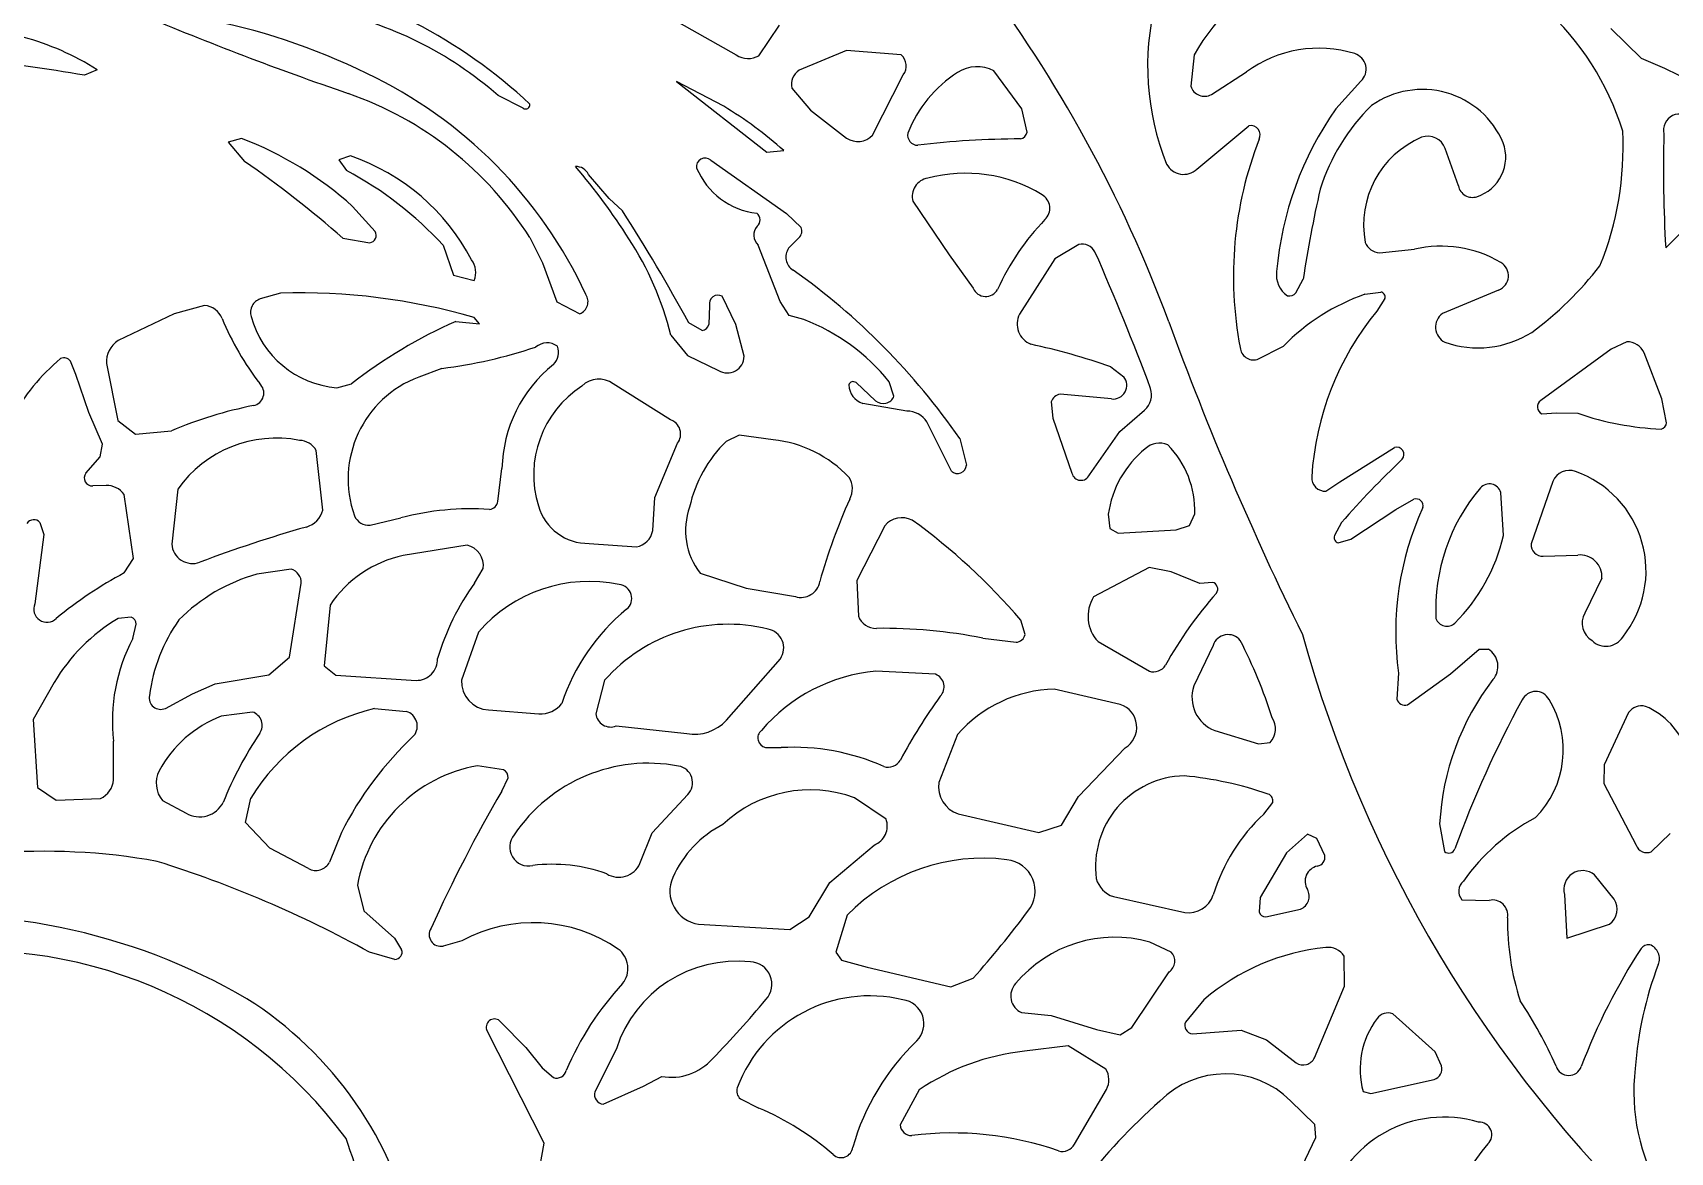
# Model space of a CAD drawing. Header units: millimetres. Extents: x 0.02 to 0.492, y 0.021 to 0.495.
# Drawn here: x 0.3032 to 0.3916, y 0.3819 to 0.4423 of the extents above; entities that cross this region are included whole.
import ezdxf

# ---------------------------------------------------------------- set-up
doc = ezdxf.new("R2010")
doc.units = ezdxf.units.MM
doc.header["$MEASUREMENT"] = 0
doc.layers.add('WHITE', color=7, linetype='Continuous')

msp = doc.modelspace()

# ---------------------------------------------------------------- linework, layer by layer
at = {"layer": 'WHITE'}
for p, q in [((0.3373684209370525, 0.4432824186525934), (0.3411802632829289, 0.4411321782807995)), ((0.3424092227110517, 0.4410919717038347), (0.343525152362849, 0.4427429720463555)), ((0.3900770795098776, 0.4409450150273604), (0.3884333801796293, 0.4425655519994182)), ((0.3471431653117975, 0.441372931179895), (0.344576417040902, 0.4403028172039845)), ((0.3500937295817035, 0.4411383959981526), (0.3471431653117975, 0.441372931179895)), ((0.3659115668715748, 0.4411469366371573), (0.3657363841717184, 0.4394418678231092)), ((0.3066559740285699, 0.4403307109669965), (0.3059675357269969, 0.4400320154829421)), ((0.3405028436625511, 0.4383607162623109), (0.3379453887006646, 0.4396905112971968)), ((0.3379453887006646, 0.4396905112971968), (0.3428251452593877, 0.4358819623376061)), ((0.3485425651170702, 0.4368037574009127), (0.3502029718605091, 0.4400602140488012)), ((0.3566057501964459, 0.4382238371354398), (0.3550945229302025, 0.4402669289757729)), ((0.3668515745827053, 0.4389935700850453), (0.3687393485776507, 0.4402124032871003)), ((0.3749240930919312, 0.4397145345061488), (0.3735642455902428, 0.4382144847828799)), ((0.3296704360804683, 0.4382596599922209), (0.3283103586915192, 0.4389397966628718)), ((0.3441878380577282, 0.4393422845899297), (0.3452005314062699, 0.4381436788656441)), ((0.3452005314062699, 0.4381436788656441), (0.3471346999411686, 0.4366431177482887)), ((0.3568893946780705, 0.4369574228072101), (0.3566057501964459, 0.4382238371354398)), ((0.3660640628041313, 0.4349638577635821), (0.3688744932034649, 0.437304224970052)), ((0.3144470912573263, 0.4366230698973704), (0.3137265994356129, 0.4364219951529786)), ((0.3137265994356129, 0.4364219951529786), (0.3146136704623742, 0.4353856120906832)), ((0.3203412501540211, 0.4356737987683471), (0.3197033182297995, 0.4354645643694667)), ((0.3197033182297995, 0.4354645643694667), (0.3201244345841263, 0.4348859373773457)), ((0.3398056376494202, 0.4354510254717411), (0.343903780686168, 0.4325658099562921)), ((0.3428251452593877, 0.4358819623376061), (0.3437480207623189, 0.4359663978455202)), ((0.3801899426564238, 0.4340578328917472), (0.3794789502871631, 0.4360731196237297)), ((0.3343129207265639, 0.4333760847462634), (0.3331949024509723, 0.434679007012069)), ((0.3216772629947008, 0.4315948284924217), (0.3204560479305323, 0.4329502393509543)), ((0.3350359152381046, 0.4327124274186415), (0.3343129207265639, 0.4333760847462634)), ((0.3507209608058863, 0.4332297106016242), (0.3526801120140014, 0.4303337137612122)), ((0.343903780686168, 0.4325658099562921), (0.3446906716520409, 0.4318101781468756)), ((0.391390394377743, 0.4307178465175515), (0.3927916815647671, 0.4320909155635344)), ((0.3199346842518538, 0.4312283976835082), (0.3213810447568501, 0.4309905516520152)), ((0.3253448610565371, 0.4308556139228854), (0.3259053690898694, 0.4292420497347626)), ((0.3300252939412069, 0.4312702112031143), (0.330708231401406, 0.4299114693463824)), ((0.3435509381747381, 0.4278171800315531), (0.3423653592609313, 0.4308600224792101)), ((0.3445678194019954, 0.4312569942214035), (0.3440054139129768, 0.4306879428201991)), ((0.3596876876508922, 0.4308985711691007), (0.3583904961983355, 0.4301175414519146)), ((0.3526801120140014, 0.4303337137612122), (0.3539792431395206, 0.4285253727580238)), ((0.3583904961983355, 0.4301175414519146), (0.3564758855877785, 0.4271279444087258)), ((0.375927281577572, 0.4304364039825329), (0.3778214967637059, 0.4306323131485708)), ((0.3259053690898694, 0.4292420497347626), (0.3270284784098909, 0.428950126146743)), ((0.330708231401406, 0.4299114693463824), (0.3314876403767879, 0.4278030294849934)), ((0.3165662511088493, 0.428272109667555), (0.3154678971768937, 0.4279507854939656)), ((0.3714185471458503, 0.4282886332558888), (0.3718093672258433, 0.4290222671415693)), ((0.3751333652077214, 0.4282042584608134), (0.37599293565235, 0.4283266482775948)), ((0.3823610760177097, 0.4284310968219566), (0.3793288724963355, 0.4271693062638508)), ((0.3124613583880158, 0.4276019505108727), (0.3108098377531454, 0.4271459422322753)), ((0.3314876403767879, 0.4278030294849934), (0.3327238084989927, 0.4271495047997705)), ((0.3397427880751838, 0.4275942521849839), (0.3396947570343512, 0.4265630127793068)), ((0.3411627716054204, 0.426575427062081), (0.3404221296786358, 0.4280958065449857)), ((0.3440335379571252, 0.4270495847931364), (0.3435509381747381, 0.4278171800315531)), ((0.3762214432160418, 0.4279763263594207), (0.3757812581216105, 0.4272993127011132)), ((0.3108098377531454, 0.4271459422322753), (0.3077875601784833, 0.4257026805917258)), ((0.3260280785741577, 0.4267340395972332), (0.3273143042768244, 0.4265983540943833)), ((0.3273143042768244, 0.4265983540943833), (0.3270162992375168, 0.4269527353646846)), ((0.3393447833506004, 0.4262435789996349), (0.3386207054760558, 0.4266639147002043)), ((0.3416056838992483, 0.4248552433949904), (0.3411627716054204, 0.426575427062081)), ((0.3448338553258244, 0.4268358787383856), (0.3440335379571252, 0.4270495847931364)), ((0.3376426029287783, 0.42599755279174), (0.3385467837089269, 0.4249016423311793)), ((0.3892863546222375, 0.4256433092957318), (0.3884516291016828, 0.4252462556291274)), ((0.3385467837089269, 0.4249016423311793), (0.3402262230243529, 0.424094968230826)), ((0.3693181382940516, 0.4246847240435508), (0.3707471499376159, 0.4254085649012135)), ((0.3884516291016828, 0.4252462556291274), (0.3846505129301459, 0.422464714789996)), ((0.3911866750966905, 0.4225632264818402), (0.3902253033248359, 0.4250444194470795)), ((0.3055061182859779, 0.4238730912100641), (0.3052139242954954, 0.4245939729674232)), ((0.3061997986937453, 0.4218224753289494), (0.3055061182859779, 0.4238730912100641)), ((0.3071521306730798, 0.4244595217860987), (0.3077697610098101, 0.421384121218513)), ((0.3252762847402171, 0.4242022597299958), (0.3240377423658086, 0.4237321693110979)), ((0.3614203133224596, 0.4242930418006888), (0.3621117416346993, 0.4237454759207766)), ((0.3195987717858081, 0.4231572105941552), (0.3204007449485914, 0.4233678025965424)), ((0.3376205983601939, 0.4214246381730467), (0.3345269571414256, 0.4233576293003515)), ((0.3476501059630562, 0.4234315221413243), (0.3487072819996636, 0.4224539303218978)), ((0.3496988351638307, 0.4226941391716327), (0.3494386297196566, 0.4234809418406703)), ((0.3503985177261024, 0.4218873495200642), (0.3480154936647425, 0.4223074667593692)), ((0.3581991603529652, 0.4223894537173227), (0.3582784601468844, 0.4215034044131176)), ((0.3614508258286214, 0.4225514300398843), (0.3586742422300727, 0.4227999786357676)), ((0.3914369561595201, 0.421263146890096), (0.3911866750966905, 0.4225632264818402)), ((0.306948804336925, 0.4201009781472831), (0.3061997986937453, 0.4218224753289494)), ((0.3077697610098101, 0.421384121218513), (0.3087304466264393, 0.4206539951020087)), ((0.3528078112169183, 0.4186468710040715), (0.3514709569807664, 0.4213046807448884)), ((0.3582784601468844, 0.4215034044131176), (0.359313884481038, 0.418546690124168)), ((0.3619113949954709, 0.4207824457555476), (0.3632423984954219, 0.4219510458394484)), ((0.3847045519032002, 0.4217463856666669), (0.3854904784759102, 0.421798461120824)), ((0.3854904784759102, 0.421798461120824), (0.3866353098872303, 0.4217777077014818)), ((0.3087304466264393, 0.4206539951020087), (0.3106635052315101, 0.4208240766364592)), ((0.3413404623244402, 0.4205927564202711), (0.3406393978972468, 0.4202567447015198)), ((0.3431709595441014, 0.4203441602328545), (0.3413404623244402, 0.4205927564202711)), ((0.3532538611513874, 0.4204066158809723), (0.3536161546283286, 0.4189763016631557)), ((0.3602576840213571, 0.4184588583161759), (0.3619113949954709, 0.4207824457555476)), ((0.3060388794185596, 0.4185387582759758), (0.3068217805535118, 0.419417168993756)), ((0.3068217805535118, 0.419417168993756), (0.306948804336925, 0.4201009781472831)), ((0.3188510758717015, 0.4165497479403689), (0.3184943635184823, 0.4197634202771729)), ((0.3367891399653564, 0.4172310482557059), (0.3380086425611825, 0.4201556728161228)), ((0.3737836789797963, 0.4180715791052799), (0.3767443295340594, 0.4199270046957124)), ((0.3283086721653212, 0.4170118145466856), (0.3285237337536781, 0.4187899997547322)), ((0.3071366449581927, 0.4178676543359766), (0.3064162667842364, 0.4178482448067145)), ((0.311008993329754, 0.4176820843477376), (0.3106814928951317, 0.4147032734125474)), ((0.3730365596537809, 0.417563407473277), (0.3737836789797963, 0.4180715791052799)), ((0.3852950120086254, 0.4180928102421049), (0.3841279852012404, 0.4147160282364225)), ((0.3086258136697854, 0.4139244681539698), (0.3081075298469491, 0.4173811762411491)), ((0.3366707320924321, 0.4154363037013798), (0.3367891399653564, 0.4172310482557059)), ((0.376805346978496, 0.4165843634162712), (0.3777905026667639, 0.4171271675498307)), ((0.3826320155940224, 0.4151685045765896), (0.3824879454184747, 0.4175012353352891)), ((0.3035674110259188, 0.4158831814731426), (0.3037759214881817, 0.4152282817245465)), ((0.3213964621039294, 0.4157296591794226), (0.3230662581364954, 0.4161221080428815)), ((0.3612779043575885, 0.4163183858335255), (0.3613589203502775, 0.4155421655372369)), ((0.3656657057332217, 0.4157206302823789), (0.3659531456778808, 0.4163433469035945)), ((0.3738701144507466, 0.4158758731561121), (0.3734976152065974, 0.4151686407045734)), ((0.374373247283561, 0.4149719800642432), (0.376805346978496, 0.4165843634162712)), ((0.3037759214881817, 0.4152282817245465), (0.303289582549219, 0.4114815571124798)), ((0.3492074694695985, 0.4157014711670531), (0.3477007094419981, 0.4127330566420609)), ((0.3613589203502775, 0.4155421655372369), (0.361804954139254, 0.4153011554563454)), ((0.361804954139254, 0.4153011554563454), (0.3649383968381888, 0.4154748300154829)), ((0.3649383968381888, 0.4154748300154829), (0.3656657057332217, 0.4157206302823789)), ((0.3737025327621255, 0.4147792913113179), (0.374373247283561, 0.4149719800642432)), ((0.3266380579095882, 0.414645893974141), (0.3231927046911216, 0.4140860402034494)), ((0.333231808200298, 0.4147488673674116), (0.3357853053007387, 0.4145564685254541)), ((0.3847724053681396, 0.4140550880689569), (0.3866429622228871, 0.4141191268853254)), ((0.3081181754557993, 0.4131517157537812), (0.3086258136697854, 0.4139244681539698)), ((0.3171320767579114, 0.4133556468554779), (0.3152891351060554, 0.4130883772352605)), ((0.3270437564543064, 0.4125974835927699), (0.3275047040428712, 0.4133864584345174)), ((0.3392304919436083, 0.4131381722146679), (0.341714611424499, 0.4123281276051986)), ((0.363479036028546, 0.4134474200847391), (0.3604882272124531, 0.4118516729119313)), ((0.3646825016227915, 0.4132074397449876), (0.363479036028546, 0.4134474200847391)), ((0.3662269414945117, 0.4125821562231825), (0.3646825016227915, 0.4132074397449876)), ((0.3170482627342773, 0.4085941967953955), (0.3176818333645934, 0.4125894319942029)), ((0.341714611424499, 0.4123281276051986), (0.3443727281176944, 0.4118763494276208)), ((0.3477007094419981, 0.4127330566420609), (0.3477781037406221, 0.4108105193432984)), ((0.3669133690804679, 0.4126421196756131), (0.3662269414945117, 0.4125821562231825)), ((0.3879481730304977, 0.4128596171222341), (0.3870137802685928, 0.4109758877663306)), ((0.3192353062333855, 0.4114069589416738), (0.3189262128250586, 0.4081405609761145)), ((0.3084866442723256, 0.4107618736148594), (0.3077872939364816, 0.4106927673877239)), ((0.3567864248265308, 0.4098276412217938), (0.3565490381787164, 0.4106044667356143)), ((0.3085924930989379, 0.4096045457722472), (0.3087678406834051, 0.4103832579251731)), ((0.3272495809243048, 0.4099544547148866), (0.3263322800543836, 0.4073629883991892)), ((0.3545028845388533, 0.4096288631699389), (0.3562942647389567, 0.4094069411450506)), ((0.3607250360210235, 0.4094485443736493), (0.3634977092131804, 0.4078407219668191)), ((0.3669375568239629, 0.4092349356669152), (0.3658980442780096, 0.4070428551689328)), ((0.3797731598349604, 0.4076929544812933), (0.3813222002243775, 0.4090287672945102)), ((0.3813222002243775, 0.4090287672945102), (0.3818107319756574, 0.4090273589800242)), ((0.3159220661245133, 0.4076377731465055), (0.3170482627342773, 0.4085941967953955)), ((0.3189262128250586, 0.4081405609761145), (0.319543090655811, 0.4076347163933362)), ((0.3406459959978444, 0.4051980877243839), (0.3435640892117931, 0.4085187989423021)), ((0.3519527506254322, 0.4076732967567943), (0.3487208806411316, 0.4078434069709107)), ((0.304333661086132, 0.4072231252309785), (0.3032040493510915, 0.4052336778174964)), ((0.3118002137263274, 0.4066201416770778), (0.3130398713027346, 0.407152240439768)), ((0.3130398713027346, 0.407152240439768), (0.3159220661245133, 0.4076377731465055)), ((0.319543090655811, 0.4076347163933362), (0.323889625341684, 0.4073456376184964)), ((0.3340720255060883, 0.4073496969191504), (0.3335931160155082, 0.405547975119988)), ((0.3769606281258062, 0.4077340523988244), (0.3768724401658676, 0.4063325310024303)), ((0.3774336605514763, 0.4060222100898715), (0.3797731598349604, 0.4076929544812933)), ((0.3103412221152864, 0.4058331757667626), (0.3118002137263274, 0.4066201416770778)), ((0.3619293357511992, 0.4060454824777842), (0.3583630479494048, 0.4068698477373059)), ((0.3032040493510915, 0.4052336778174964), (0.3034356423269687, 0.4015532520685477)), ((0.3150469829776603, 0.4056344547242457), (0.3133611173824654, 0.4054121032768225)), ((0.3216353322927389, 0.4058194642828267), (0.3233587019820731, 0.4056674572871511)), ((0.3277956739665425, 0.4057491586553569), (0.3305242032820931, 0.405544187973761)), ((0.3893843558666436, 0.4056047734202781), (0.3880742400300191, 0.4027808871369662)), ((0.3346893146835197, 0.4048837252871873), (0.3385087837732846, 0.404473077845337)), ((0.353124373797433, 0.4044148703174891), (0.3521302631918874, 0.4018280597360274)), ((0.3670282526582959, 0.4046304906863187), (0.3693878184314864, 0.4039249080466947)), ((0.3075391179322843, 0.4019685681106616), (0.3075450749077118, 0.4040635113052467)), ((0.3427662861511329, 0.4037254468849738), (0.3436082150465685, 0.4037146933645946)), ((0.3596673410058427, 0.4010763907801946), (0.3621942716255379, 0.4037049639761237)), ((0.3693878184314864, 0.4039249080466947), (0.370020570513368, 0.4039991875765425)), ((0.3286089930342613, 0.4025104186069403), (0.3271998064903086, 0.4027310016513263)), ((0.3880742400300191, 0.4027808871369662), (0.3880546729431631, 0.4017677528274534)), ((0.3285146498712068, 0.4013691737653121), (0.328855323355108, 0.4020758575060331)), ((0.3880546729431631, 0.4017677528274534), (0.3897944080863535, 0.3984402698569988)), ((0.3034356423269687, 0.4015532520685477), (0.3044509138706077, 0.4008744813468184)), ((0.3044509138706077, 0.4008744813468184), (0.306841608619279, 0.4009653996505998)), ((0.3101833862376631, 0.4008575501775408), (0.3114646420529302, 0.4001712147525635)), ((0.3146751415754195, 0.3996710255561229), (0.3149547410511437, 0.4009833249656384)), ((0.3366428642698239, 0.3991059727959762), (0.3385575139355016, 0.4011780019206347)), ((0.3492705446308687, 0.3998555441921357), (0.3475649692221024, 0.4010050711515287)), ((0.3587428882616431, 0.3995302846636095), (0.3596673410058427, 0.4010763907801946)), ((0.3696787753923725, 0.4001248433798009), (0.3701671876145994, 0.4007408744407592)), ((0.3531610646387237, 0.400130380643388), (0.3575341656244326, 0.3991369519974159)), ((0.3159911524554879, 0.3982799024977483), (0.3146751415754195, 0.3996710255561229)), ((0.3198474598066494, 0.3991290617914699), (0.3192097065476059, 0.397523330890098)), ((0.3359704795213156, 0.3974504927657761), (0.3366428642698239, 0.3991059727959762)), ((0.3575341656244326, 0.3991369519974159), (0.3587428882616431, 0.3995302846636095)), ((0.3720471688411663, 0.3990337937157333), (0.3709138508552472, 0.3980326566907501)), ((0.3725440197440756, 0.39880783756893), (0.3720471688411663, 0.3990337937157333)), ((0.3791796833109445, 0.3995944152470692), (0.3794477581430075, 0.3980990838667545)), ((0.3906119213657537, 0.3980878716308759), (0.3916389391675851, 0.3990687862414307)), ((0.3180662522945426, 0.3971803650677787), (0.3159911524554879, 0.3982799024977483)), ((0.3462352199285407, 0.3964283451301712), (0.348627374498558, 0.3984508756876074)), ((0.3729770627704763, 0.3978891658625943), (0.3725440197440756, 0.39880783756893)), ((0.3709138508552472, 0.3980326566907501), (0.3694914476338706, 0.3956082025097399)), ((0.3451194709085025, 0.3945791371580156), (0.3462352199285407, 0.3964283451301712)), ((0.3886018801943904, 0.3955244634862083), (0.3875463526220136, 0.3968428294659507)), ((0.3207154722586861, 0.3962837711155137), (0.3210610265461233, 0.3948888706923676)), ((0.3615519364506781, 0.3956699128965921), (0.3654143747948743, 0.3948144009100358)), ((0.3694914476338706, 0.3956082025097399), (0.3694309283043155, 0.3948355100420756)), ((0.3803796407864728, 0.3954984353664666), (0.3818538809136943, 0.3954641050446446)), ((0.3859235755168227, 0.3957765100889065), (0.3860473376392824, 0.3934274072124447)), ((0.3210610265461233, 0.3948888706923676), (0.3227123208789014, 0.3934158330056348)), ((0.3440792210280264, 0.3938822094815891), (0.3451194709085025, 0.3945791371580156)), ((0.3471750167332755, 0.3946659267245533), (0.3465642524561253, 0.3926723513075204)), ((0.3697881630229367, 0.3945681143538272), (0.3716602565531052, 0.3949818821688734)), ((0.3391423433723805, 0.3941775350184277), (0.3440792210280264, 0.3938822094815891)), ((0.3860473376392824, 0.3934274072124447), (0.388363160917863, 0.3941793395075738)), ((0.3227123208789014, 0.3934158330056348), (0.3231062030558999, 0.3927969268601304)), ((0.3263596841666314, 0.3932779381586341), (0.3253516409565373, 0.3929936853794253)), ((0.3646801535652286, 0.3926710912643455), (0.363517346606455, 0.3932073846367831)), ((0.322737319460177, 0.3922768090833418), (0.3213635455330917, 0.3926629232482155)), ((0.3465642524561253, 0.3926723513075204), (0.3468667658733857, 0.392230217128365)), ((0.3468667658733857, 0.392230217128365), (0.3482595472061016, 0.3918603385547247)), ((0.3740419206011167, 0.3908313180884501), (0.3740281379195669, 0.3924492971288063)), ((0.3482595472061016, 0.3918603385547247), (0.3527639954410832, 0.3907937031444879)), ((0.3527639954410832, 0.3907937031444879), (0.3539805319338403, 0.3912626757319674)), ((0.3625525332947846, 0.3885951919012475), (0.3645698068237782, 0.3915938106302725)), ((0.3724195191620081, 0.3869636721092103), (0.3740419206011167, 0.3908313180884501)), ((0.3565913046990564, 0.389396250010142), (0.3581845442236034, 0.3892456928420939)), ((0.3581845442236034, 0.3892456928420939), (0.3606508051540584, 0.3884838811705428)), ((0.3664418190901784, 0.3900972265260474), (0.3654478474202029, 0.38888774307027)), ((0.3789290632934655, 0.387273810350634), (0.3766440591510716, 0.3893336101227577)), ((0.3308050576707359, 0.3823545697767767), (0.3276914272324762, 0.3884857076277262)), ((0.3284525704958321, 0.388908032617317), (0.3298149546853463, 0.387518480802184)), ((0.3606508051540584, 0.3884838811705428), (0.3619175586257691, 0.3881912164444329)), ((0.3619175586257691, 0.3881912164444329), (0.3625525332947846, 0.3885951919012475)), ((0.3658191297034842, 0.3882535981655718), (0.3684627894904632, 0.3884495049030519)), ((0.3684627894904632, 0.3884495049030519), (0.3698240077484696, 0.3879348099894672)), ((0.3298149546853463, 0.387518480802184), (0.3306962724838945, 0.386417105780694)), ((0.3591186237108625, 0.3876049772934743), (0.3567472221856824, 0.3873101571357585)), ((0.3611451076771775, 0.3863470689172234), (0.3591186237108625, 0.3876049772934743)), ((0.3698240077484696, 0.3879348099894672), (0.371420315545667, 0.38668762809492)), ((0.3347049177615274, 0.3874469016073028), (0.3335420133501877, 0.3851197154108059)), ((0.3792843550883218, 0.3865242885271293), (0.3789290632934655, 0.387273810350634)), ((0.3306962724838945, 0.386417105780694), (0.3313069984676291, 0.3858852241241882)), ((0.3361793598247059, 0.385431670743244), (0.337157462840785, 0.3859479825904908)), ((0.3754672144044836, 0.3850290263365573), (0.3788809811181605, 0.3857825485597835)), ((0.333988567305079, 0.3844472127824181), (0.3361793598247059, 0.385431670743244)), ((0.3510705611697919, 0.3852297232434613), (0.3500339913544072, 0.3833334923126617)), ((0.3594607427149153, 0.3822832901566405), (0.3611781703048383, 0.3852523110284502)), ((0.3750387449569506, 0.3851343966633841), (0.3754672144044836, 0.3850290263365573)), ((0.3414075257796128, 0.3847360038845299), (0.3423923809556659, 0.3842386613333442)), ((0.3724379694283107, 0.3833611226000272), (0.3711285641915136, 0.3846368724491132)), ((0.3724863759576876, 0.3826476957937509), (0.3724379694283107, 0.3833611226000272)), ((0.3304622960080675, 0.3804399345626051), (0.3308050576707359, 0.3823545697767767)), ((0.3708367594712998, 0.3791905097345638), (0.3724863759576876, 0.3826476957937509))]:
    msp.add_line(p, q, dxfattribs=at)
for centre, radius, start, end in [((0.2952045868544856, 0.4009547151176073), 0.0739744102753044, 20.38105298307271, 53.69664689237993), ((0.3776286227831585, 0.4405407133147183), 0.0142252682984212, 130.629272905942, 201.876472345699), ((0.3764785542356529, 0.4350595390008067), 0.0121949838841891, 83.76276989183002, 150.054747905942), ((0.3749471860013772, 0.4326988075608076), 0.0147624866764076, 16.97824590037494, 78.84385816276706), ((0.3112414806887964, 0.4184241746140049), 0.0274834808410088, 46.86081343965699, 78.72033490594184), ((0.378745981144862, 0.609425183796556), 0.1801456317777435, 247.2160989059415, 251.0423565314159), ((0.3152235417531193, 0.4241254032779347), 0.0197669175377158, 48.54309490594181, 78.84607566376253), ((0.3061053960162693, 0.4095013113667262), 0.0341584178157863, 63.71317695171863, 79.6857769059421), ((0.298920230904874, 0.4282300778296689), 0.014362, 57.40986290594181, 74.93107390594179), ((0.3726497931434241, 0.4349029456469101), 0.0065940819781802, 72.86466853745618, 126.3718489059417), ((0.2913441978910711, 0.3573014528440298), 0.0840130228239325, 79.97601790594175, 84.17990198477459), ((0.3418284019496809, 0.4421408988906121), 0.001199, 237.2778209059416, 298.9745439059403), ((0.3495682142072769, 0.4405405251164054), 0.000796, 322.8857839059402, 48.68523890594039), ((0.3743170527591467, 0.4403612392413503), 0.0008869751857629, 313.1879529059395, 71.90066412890063), ((0.376867868772815, 0.4090540259682257), 0.0345183781696937, 60.18632807350308, 67.50071990594166), ((0.3106095962077409, 0.4177725309627906), 0.0247506331770989, 24.90203985745447, 64.58218447608995), ((0.3450518397139589, 0.4395516219684142), 0.000889, 122.3292409059427, 193.6196309059396), ((0.3567979633128772, 0.4344338447220308), 0.0068144030537172, 122.4708122626472, 158.691145222238), ((0.3541858548867338, 0.4386230502519771), 0.0018783010599395, 61.06800090594259, 123.8531992280374), ((0.3139706529341197, 0.4211083508982255), 0.0190003921728611, 32.33195690594189, 70.79046131225445), ((0.3664811910564457, 0.4396834287977361), 0.000783, 197.969277905941, 298.2312469059395), ((0.3782421760053036, 0.4345042140559636), 0.004764603963534, 23.32864162470166, 125.0463747439061), ((0.3298087350616482, 0.4384412991229362), 0.0002282966973095, 232.7145649059347, 9.436005689244736), ((0.3294987851378128, 0.4200498324774086), 0.0213630000000015, 48.16364390594196, 58.99593190594133), ((0.3883861748237593, 0.4278477206259607), 0.0180875477964415, 145.0302619059421, 174.9960911059035), ((0.382979756401075, 0.4307051171626548), 0.0107304217682642, 134.1458589249987, 162.7982863414811), ((0.3921485787025616, 0.4370648811388971), 0.0008760588689595, 39.05226990594407, 192.7981348846828), ((0.3689798831906109, 0.436812309353094), 0.0005030785461514, 332.2566160596364, 102.092473905941), ((0.3721958490007696, 0.4361241413519156), 0.0168936309977219, 337.8221065702944, 3.004397575236079), ((0.3076851336072173, 0.418808217842466), 0.019055, 47.91647090594189, 69.21481290594188), ((0.3477442811772443, 0.4375503441349335), 0.001093, 236.1021579059417, 316.9166179059411), ((0.3509912503797966, 0.4368043047710255), 0.0005520687183586, 168.9448340445814, 269.0848225494286), ((0.3566863678833591, 0.3895254151228256), 0.0470737427112949, 90.17283937740275, 96.95964346911104), ((0.356456718434135, 0.4370285839324328), 0.0004384890395541, 281.5300831963012, 350.6603259059407), ((0.3885044679481738, 0.4291735220633349), 0.0204658072051564, 158.7890114496085, 190.8476299777924), ((0.3802036981493054, 0.4319591134939773), 0.0051293453857498, 112.9390280461741, 190.6641141143141), ((0.3785334573047185, 0.4357336022111032), 0.001004603928585, 19.75272390594082, 109.1123139584992), ((0.3804896655892455, 0.4356244031997648), 0.0022615008277003, 288.152365989941, 19.81507297582977), ((0.4681950130344158, 0.4349947816818985), 0.0769236089987785, 178.6025135256442, 183.1872759059421), ((0.2813421559934509, 0.3873159246988952), 0.058461, 48.68933990594189, 55.3108899059419), ((0.316578082758647, 0.4246644547233637), 0.0116347361442544, 27.63431693975681, 71.12876290594187), ((0.3394971361893303, 0.4351038666234601), 0.0004644269768408, 48.37422290594036, 189.8067398387118), ((0.3653508443507531, 0.4357233387797515), 0.0010418694621501, 207.6224940580464, 313.2007339059442), ((0.3110083922708211, 0.417681906671083), 0.01947, 42.57974290594191, 62.08185490594189), ((0.3325304487137762, 0.4343678816303524), 0.0007336877892006, 25.09098390594435, 92.62837094414917), ((0.3084301728427659, 0.4143332071606955), 0.031788292242739, 32.04918098623591, 40.79158433397132), ((0.3427401296539859, 0.4365675366151611), 0.0040093445855275, 202.6309826029344, 263.7085672703278), ((0.351682407430245, 0.4334908251782452), 0.0009962732725587, 99.19124829557688, 195.1941899059417), ((0.3535721483486479, 0.4268158330812528), 0.0079278064711234, 58.60510641541904, 104.9776202258093), ((0.3572683880264904, 0.4328512204165842), 0.0008505932452291, 313.9909095259538, 59.35040585780736), ((0.4330164095208804, 0.4199427018748667), 0.0618768174031177, 166.9842824585783, 171.562171905942), ((0.3809521962908713, 0.4342151941508738), 0.0007783271607123, 191.6643989059397, 288.1170965782917), ((0.2446501660998351, 0.3750566728601084), 0.107209, 28.77494490594188, 32.53321090594186), ((0.3420252395244566, 0.4322293309673249), 0.0004478032132049, 309.087944508576, 52.02789511455074), ((0.3428768939317556, 0.4314014472954245), 0.0007448547180948, 139.8467157086589, 226.6260069059416), ((0.3442330067720885, 0.4316215837205047), 0.000495, 312.56211890594, 22.39556690594362), ((0.3675217206483148, 0.422939120533261), 0.01341110142754, 136.0949106641854, 155.6980763980184), ((0.3213349541255306, 0.4313878873459876), 0.0004, 276.6166939059398, 31.15485390593427), ((0.3215465896263583, 0.4220764700418771), 0.0165667297365218, 13.69091990594202, 33.42251261325115), ((0.3598494111456084, 0.4301005315669741), 0.0008142614416179, 29.25547458391272, 101.4559049059436), ((0.3760023767864159, 0.4313325692053907), 0.000899306064169, 201.0248744685655, 265.2100239059424), ((0.3792721461124883, 0.4245071869874023), 0.0062945654356241, 59.2731131229477, 103.324190905942), ((0.3259498910233949, 0.4293759964531395), 0.0011596190185481, 338.4538709059415, 36.20504652097085), ((0.3446817076301836, 0.4302162773305297), 0.0008245250305954, 145.1070409059399, 238.4014284260355), ((0.225394380442596, 0.371171518436773), 0.1476122648311435, 20.60363739505773, 23.6976790726145), ((0.38206931135494, 0.4292050002114002), 0.0008270750114914, 290.6566429059412, 59.56046178757389), ((0.3230251055792708, 0.3995251733609871), 0.0367397918496311, 34.63596990594191, 54.711060621222), ((0.3717243319520876, 0.4292559257568248), 0.0013673102806357, 172.8807331279955, 235.6331261807686), ((0.3735465412158022, 0.4407019662768225), 0.0180083857641099, 306.0818206948782, 322.5317483298679), ((0.3175663094506144, 0.3941487609556676), 0.034138, 73.92965590594191, 91.67869590594194), ((0.3324672472078653, 0.4278080345461056), 0.0007067426143322, 291.2857449059446, 33.12372473719726), ((0.3401923898102923, 0.4276961309354053), 0.000461, 60.10902890593945, 192.7674879059387), ((0.3546563470800801, 0.4288314359149211), 0.0007430641979877, 204.3238239059417, 329.8652751975182), ((0.3789860441397647, 0.4173210654529416), 0.011545, 109.4940969059419, 135.5312889059419), ((0.3710609890577702, 0.428567693145411), 0.0004535661013476, 256.1610768515554, 322.0293759059431), ((0.3759628312870826, 0.4280573255581821), 0.000271, 342.6090519059388, 83.62206490595209), ((0.3123544042664397, 0.4264756816276756), 0.0011313358393422, 21.59945427301549, 84.5752759059426), ((0.3156820575895902, 0.4272382014511429), 0.00074407035988, 106.7276549059441, 198.0477360322477), ((0.3879115986414613, 0.417376994197333), 0.0156715527507007, 140.7176829059418, 176.4785545174957), ((0.3282752661504966, 0.4331387625319666), 0.0161278164883413, 202.7878156813447, 217.2525214124795), ((0.3200286890000439, 0.4283754228370337), 0.005235892266159, 195.1427086326753, 265.2901619059419), ((0.336605169119325, 0.4026656109904601), 0.02629, 113.7235259059419, 128.0516919059419), ((0.3392770485926992, 0.4266692232202842), 0.000431, 279.0419289059411, 345.7337639059462), ((0.3409846638760761, 0.4167151421454698), 0.010828, 38.6706629059419, 69.17682890594185), ((0.3575453611546398, 0.4266058926172279), 0.0011900907785204, 153.9812329059436, 247.5406829087594), ((0.5239305486765597, 0.4848395150160734), 0.1696496480211838, 200.0354847794759, 206.2422704970516), ((0.3798786477255622, 0.4264320945570452), 0.000919637919685, 126.7137149059433, 242.6442901627728), ((0.3085903006373197, 0.4245083905282375), 0.001439, 123.9069679059436, 181.9461509059435), ((0.3309587309035266, 0.424650526911956), 0.0009306583571284, 52.87648526759457, 131.4036191492257), ((0.3484302774907239, 0.3862615632186868), 0.040188734665862, 71.14187990594206, 77.55548150525495), ((0.3812578060787977, 0.4306989146230297), 0.0053934618410422, 250.4845632457328, 302.4582951761957), ((0.3892841199367494, 0.42460431169892), 0.001039, 25.06130990594232, 89.87676790594423), ((0.3123294322587558, 0.4157341429250686), 0.0118102505367734, 130.3359194104579, 150.8319464708541), ((0.3048613523491505, 0.4243386470716308), 0.0004353140135714, 35.91134090594153, 113.8929324620735), ((0.3220218148338139, 0.4503590818278444), 0.0263585074810806, 277.0923759059417, 288.4031592149562), ((0.3306515847234552, 0.4250683057052597), 0.0009273716569569, 314.8206909653538, 20.46679254368598), ((0.340704689527264, 0.4248584279911226), 0.000901, 237.9242899059432, 359.7974869059447), ((0.3691241271951826, 0.4253803054966944), 0.0007221314731, 184.6389783351998, 285.5848129059449), ((0.3260966104593103, 0.4182208660419633), 0.0058833155236492, 110.4842759059422, 199.6946469701339), ((0.3359412504680787, 0.4186176626722928), 0.0074195184667468, 128.6700337817412, 178.6690409059417), ((0.3615376699605183, 0.4232832955307739), 0.000737, 263.2328499059433, 38.83725590594533), ((0.3149670940095734, 0.4228693432259519), 0.0006917431533757, 281.2186019514742, 47.10638462502772), ((0.3359365081567231, 0.418459755147146), 0.0056987946444715, 122.8435626707106, 197.2829699405418), ((0.3337492872940813, 0.4223410926098642), 0.0012798895399898, 52.58332590594177, 134.9042036089496), ((0.3474963170536486, 0.4232421760446437), 0.000243932312302, 50.91612990594279, 164.6708429058293), ((0.3483670844599613, 0.4233573407328549), 0.0011071817590103, 182.6234525683369, 251.4848909059431), ((0.3624873146347718, 0.4227873669849512), 0.0011267584901075, 312.0777289059416, 16.98051457462769), ((0.319370091910836, 0.4004408167409856), 0.0221648806802796, 101.1031371614928, 113.129458905942), ((0.3491200895902757, 0.4229165207380685), 0.00062, 228.2548359059426, 338.9808509059463), ((0.3587191345377121, 0.4222678689847418), 0.000534, 94.8224329059439, 166.8390799059429), ((0.3848600106835033, 0.4221192778328849), 0.000404, 121.2356279059425, 247.368739905941), ((0.3373636590722435, 0.4206522534228687), 0.000814, 322.4068899059415, 71.59992790594265), ((0.3504364828498053, 0.4206789457591538), 0.001209, 31.16899690594304, 91.79950290594186), ((0.3918595983607825, 0.4369518809004979), 0.01604832459569, 251.0020199059419, 267.4706600152313), ((0.3910478026051524, 0.4212957220483997), 0.0003905145705546, 285.3793093212504, 355.2150559059369), ((0.3163280488778208, 0.4139160386891336), 0.0065173193742605, 78.88911789579602, 144.7003989059418), ((0.3175682871707973, 0.4192547189939659), 0.0010565956640447, 28.78035090594104, 89.14841867377967), ((0.345541654811089, 0.4151933977189141), 0.0070476666717131, 134.073916905942, 167.5850670242041), ((0.3424543780414172, 0.4137224209053002), 0.0066603994453837, 43.57289874471068, 83.82368590594194), ((0.3667873610339953, 0.4155416688445999), 0.0055639376479333, 129.0813707410089, 171.9753899059421), ((0.3640358420534273, 0.4190715354229027), 0.0010929174654575, 65.4698205425208, 133.7754849307615), ((0.3608893056033077, 0.4165013479573078), 0.0050663044355652, 358.2128469059421, 44.71351696908815), ((0.3768561483528494, 0.4195460756357542), 0.0003970017593868, 319.9276015010207, 106.3591989059403), ((0.3064023549341534, 0.4182890253194726), 0.000441, 145.5082279059419, 271.8077609059424), ((0.3531330257976545, 0.4190053280816646), 0.000484, 227.7837279059419, 356.5617979059359), ((0.3597993388336568, 0.4186484254254328), 0.000496, 191.8360259059405, 337.5304889059383), ((0.4139482092301749, 0.3805546708751819), 0.0534213535182256, 133.5228180223748, 138.6099689059421), ((0.3861839430277167, 0.4177285372785522), 0.0009606732788405, 69.22598746147314, 157.7167869059408), ((0.384634632782153, 0.4132562581077481), 0.0056933728599996, 321.2017524419413, 70.6114427543757), ((0.3072069758477942, 0.4167959596191995), 0.001074, 33.01744990594114, 93.75470090594116), ((0.3462855944003119, 0.4176996294731011), 0.001168357855701, 331.492367407508, 31.68341167333842), ((0.3730037022362501, 0.4182979203360199), 0.0007352474110268, 176.7522784937298, 272.5613399059421), ((0.3891440290585329, 0.4111703308646611), 0.0101750100349393, 139.7110876496521, 182.742813574249), ((0.3818635932145541, 0.4173069860746353), 0.0006538718909733, 17.28202990593896, 137.3588842449242), ((0.3277814875137676, 0.417119493667308), 0.0005380691868633, 277.754422297743, 348.4559459059436), ((0.3331742513737686, 0.4175356770788697), 0.0027874040173892, 196.014333869097, 271.1831789059425), ((0.34220947695895, 0.4154461484809749), 0.0037684355066084, 160.4274575089886, 217.7668259059433), ((0.3750514276206168, 0.4045680931133837), 0.0304559146407706, 155.6156284009321, 164.5491953916961), ((0.3929510842957628, 0.4099577404300986), 0.0161443326583583, 155.3852830962632, 187.9169749059419), ((0.3779199156279859, 0.4167827536484496), 0.0003679247885055, 344.1208810797621, 110.5936279059384), ((0.3032377118643104, 0.415582824247768), 0.000446, 42.33364290593927, 146.771536905943), ((0.3175874887333433, 0.4168833135830277), 0.0013068735570768, 286.5215766414172, 345.2122279059416), ((0.3213159607038334, 0.4165432559726078), 0.0008175697017984, 201.9125903975351, 275.6507429059424), ((0.3268713429835983, 0.4018003578386355), 0.0148186099080336, 86.19745128078016, 104.8789329059419), ((0.3501357448006451, 0.4149255093192419), 0.0012098809360794, 62.83732155391781, 140.1071499059428), ((0.3309801206920642, 0.3887208651067311), 0.0336550376866657, 40.55913890594193, 54.15552072422204), ((0.3372560970165248, 0.3475206056045893), 0.0707906530150133, 105.818563167593, 110.725092088489), ((0.3355904081234882, 0.4156380488924633), 0.001099, 280.2148879059425, 349.4221349059432), ((0.3737686391887803, 0.4150626831608036), 0.000291, 158.6468549059427, 256.8694939059394), ((0.3729361711559271, 0.4174637017504604), 0.0099638009531849, 315.1262499903629, 346.6821109059417), ((0.3118117827103862, 0.4147941370947531), 0.0011339361865696, 184.5961079059439, 290.2568062688001), ((0.3244552138288554, 0.4079587564106796), 0.006256, 101.6426899059422, 146.5517719059419), ((0.3264151756296176, 0.4135646264358901), 0.001104, 350.7127589059411, 78.35272390593957), ((0.3847390357432511, 0.4146671791309197), 0.000613, 175.4293339059461, 273.1205289059434), ((0.3867594881179391, 0.4129338409637932), 0.001191, 356.4269769059412, 95.61472690593853), ((0.3182492362936027, 0.394090475689819), 0.0215863212816651, 117.9906719059419, 129.7364519428495), ((0.3169237056231642, 0.4126258095652521), 0.000759, 357.2528589059433, 74.06576790594134), ((0.3179173889938159, 0.4037806852178787), 0.0096716518335267, 105.7683209059418, 135.0503191812352), ((0.3379900862487388, 0.404695814235624), 0.0135003153518033, 144.1761549059418, 163.5223549817302), ((0.3332364618626377, 0.4047702807687213), 0.0079194951148335, 78.15453572060748, 139.1099799059419), ((0.3347882856851969, 0.4117784692052371), 0.0007463205996029, 308.6459527364349, 84.32251994655182), ((0.3446846335142499, 0.4128538839409926), 0.001026089031826, 252.3034929059431, 350.3499273288351), ((0.3668183423384826, 0.4122814388501778), 0.0003729889268183, 324.6079885981251, 75.23998690594881), ((0.3039483852063939, 0.4112011136140069), 0.0007160094251729, 156.9411929059418, 314.4755997114025), ((0.3621418895383404, 0.4108013958475616), 0.001959, 147.5794779059426, 223.6762509059432), ((0.3836684201050695, 0.3974494129330224), 0.0220770948856857, 138.544071781082, 150.9645928086734), ((0.3128913353563884, 0.4021586067855396), 0.009944, 120.8824569059418, 149.3825229059418), ((0.3083718408637646, 0.4103828799772047), 0.000396, 0.0546839059356554, 73.14757590593986), ((0.3185087957374804, 0.4053582299515605), 0.0091058848102318, 144.7506206190947, 172.607078680241), ((0.3423281987472622, 0.4025949256985954), 0.0111359915673465, 129.4364809683204, 161.6401786538304), ((0.3487437552151468, 0.4111973368085151), 0.0010402454141443, 201.829887905942, 270.3128733895239), ((0.3795709026217431, 0.4108924225791722), 0.000626136456655, 199.4986658702357, 312.9028764102981), ((0.3879791972229727, 0.4104417160138653), 0.0011033446229244, 151.0439469059412, 239.1575091319141), ((0.316838696135188, 0.405176257673564), 0.00936, 151.7637859059417, 186.8276509059418), ((0.340754103972107, 0.4014909865137001), 0.0088867688301746, 76.0524884088406, 138.7563749059418), ((0.3427124606360303, 0.4091007516703679), 0.00103147477369, 325.653602905942, 79.74419622320349), ((0.3490729809936634, 0.3820846372807142), 0.0280743340499235, 78.84804790594191, 90.6603253516076), ((0.356267677342161, 0.4099362738479243), 0.00053, 272.8754439059462, 348.1724199059479), ((0.3677510382325043, 0.408959823750685), 0.0008587424343157, 39.69832885736282, 161.3149369059404), ((0.4397219992539545, 0.4286344884543276), 0.0705105780154107, 195.4708546916937, 226.1806079059419), ((0.3881640304165845, 0.4102621201178846), 0.0010736051065526, 225.6497642446725, 327.7295422587677), ((0.3414147822838462, 0.3959066520122134), 0.0302298415140109, 18.15310449116274, 26.73999281660373), ((0.3812482593940121, 0.4081043532574381), 0.0010808861961509, 318.6816983213436, 58.64219190594154), ((0.3239019773067172, 0.4084884040078897), 0.0011428331425747, 269.3807239059408, 1.838067472750565), ((0.3495703041977327, 0.3986389084786843), 0.0092436092989647, 95.27252290594188, 139.5414550563824), ((0.36372027839847, 0.4085699173557902), 0.0007624060319391, 253.026462905941, 327.8783037395531), ((0.3278871027287129, 0.4073024702086031), 0.001556, 177.771007905941, 266.6314259059411), ((0.3516891197148015, 0.4069992899353956), 0.0007237309253665, 315.2070473633611, 68.63755290594278), ((0.3677278923790692, 0.4064292136391707), 0.00193, 161.4610669059422, 248.7457219059436), ((0.3931281148051532, 0.3988713284839945), 0.013967161329904, 142.413549664451, 177.032442905942), ((0.3100925937327838, 0.4064077148537083), 0.00062602814235, 168.7439068588064, 293.4002619059466), ((0.3306332718405305, 0.4069475992288791), 0.0014076431015821, 265.5560909059427, 323.1080482254026), ((0.3749479498554792, 0.3898610520301483), 0.0281752904155246, 143.8306138886352, 152.1095307597837), ((0.3585243924386411, 0.3997086650866684), 0.007163, 91.29067990594199, 138.9273129059422), ((0.3615196019965553, 0.4048138485020002), 0.0012979999999999, 301.3172469059423, 71.59900890593978), ((0.3773016606382127, 0.4064461346384629), 0.000444, 194.8247899059418, 287.295332905942), ((0.4344177902292241, 0.3784811839777045), 0.0578951471880456, 151.2932899210534, 160.0372694317893), ((0.3843708428435111, 0.4059328607631968), 0.000814635205892, 27.7983020624847, 154.0181679145558), ((0.3806653680814645, 0.4035929826320652), 0.005194959123014, 314.9914517352661, 31.57030451358773), ((0.3157038236282584, 0.3993569065958187), 0.0064925864953589, 111.1510479059422, 151.4395844287598), ((0.3239962877360331, 0.3955257472479175), 0.010561, 102.9178719059418, 148.8843539059418), ((0.3148144476560152, 0.4049137826048974), 0.0007572588589238, 326.084125896009, 72.11695090594397), ((0.3231259441733114, 0.4048778746898307), 0.0008231748754249, 321.5581525752717, 73.57522690594261), ((0.3343928120089453, 0.405631055310651), 0.000804, 185.9311649059412, 291.6406689059414), ((0.3389339203279196, 0.406732427289295), 0.002299, 259.3433929059424, 318.1337249059422), ((0.3692431590586764, 0.4047374966021731), 0.0010721328216285, 316.4777839059418, 33.22696202209578), ((0.3900786322955438, 0.4051332181597193), 0.0008392759519294, 74.87605939119382, 145.8154999059416), ((0.3887425059395282, 0.4022463387808612), 0.004010832896988, 331.7458709059418, 67.18698545177944), ((0.3320360608922078, 0.3933233813258867), 0.0200013867480939, 146.0579045634084, 158.192670451711), ((0.336834939651824, 0.3904912138418702), 0.0190574628083231, 133.2764351315689, 153.0474289059418), ((0.342860627478892, 0.4042337951821115), 0.0005170283138535, 128.7415385700718, 259.4864299059422), ((0.3442476962020284, 0.3915607094970244), 0.0121707953725854, 66.23948594410525, 93.0118369059419), ((0.328582881711053, 0.3948555258603812), 0.007996, 99.96059790594178, 169.7106129059418), ((0.3284075585424626, 0.4021091392210833), 0.000449, 355.7491039059462, 63.34423390594232), ((0.3364368516156372, 0.394139839399491), 0.0087309655889946, 79.30013765649066, 146.1611175232391), ((0.3379071974202874, 0.401818649038423), 0.0009128747446889, 315.4291409059428, 80.49906948110682), ((0.3493992210691863, 0.4033925447427328), 0.0007356345515747, 250.3203313196423, 331.4501788711531), ((0.3063119645225881, 0.4020777400350327), 0.001232, 295.461589905941, 354.9161479059417), ((0.3113187132989235, 0.4017985079309796), 0.0014745741859217, 153.3063608192937, 219.6518999059422), ((0.3536707076360001, 0.4016016090469091), 0.001557, 171.6372179059424, 250.8935849059432), ((0.3654954751685929, 0.3972870271055475), 0.0049065901891877, 91.3621704029633, 187.573524631913), ((0.3634707684297842, 0.3825143212146432), 0.0197702008220985, 70.98417444381361, 84.46163427150645), ((0.3121890766144959, 0.4014117003170842), 0.001436527016723, 239.7153819059412, 332.7354897002226), ((0.3995577162505595, 0.3600714723334327), 0.082174311217909, 149.8303419059417, 155.6476020525168), ((0.3451768159853389, 0.3945575004548088), 0.006875641335284, 69.6755809059421, 133.3049250505576), ((0.3697724907135463, 0.4008267394556389), 0.0004039287616415, 347.726723905943, 69.72250888887443), ((0.3482523198437611, 0.399472187591932), 0.001088, 290.1646649059425, 20.63110790594064), ((0.3764488007190603, 0.3928503519849039), 0.0099373773189119, 132.9428729059416, 163.0056777602554), ((0.3894244916140326, 0.3902673738036967), 0.0109098572880504, 117.7885369705856, 145.2104590623041), ((0.329964121406525, 0.3983430004675108), 0.0010204037313824, 139.7903028510277, 282.4152955592112), ((0.3431154793285395, 0.3943370139567708), 0.0058597422153576, 116.9371057741548, 156.2632645444518), ((0.3038137461688016, 0.3638413243321355), 0.0342729651883082, 79.77079611473563, 109.62746531644), ((0.3796752448712043, 0.3983573569375993), 0.0003441731985924, 228.6264249059411, 341.3153986512587), ((0.3903745786968237, 0.3986617265406791), 0.000621, 200.89233490594, 292.4696699059392), ((0.2914927550452636, 0.3387196278567276), 0.0616615215678387, 61.02475990594189, 72.63106781657362), ((0.3184669562046076, 0.3979220424750513), 0.000843, 241.6191059059416, 331.7729049059425), ((0.3312375626149205, 0.388721837922864), 0.0086887931979361, 70.19851193303982, 96.9678514945876), ((0.3348361914906353, 0.3979479925055361), 0.001238594093158, 238.0633649332252, 336.3177009059423), ((0.3545085768546997, 0.3874502210502769), 0.0102882220248363, 82.82406020293288, 135.464106905942), ((0.355631175703232, 0.3959695179071434), 0.0016961489937817, 320.2158176510525, 84.49992426470213), ((0.3727503918443119, 0.3964908372724404), 0.0008417931452371, 102.4712513404397, 211.3644604370388), ((0.3724832720339231, 0.3978061612532183), 0.0005007185403831, 279.8125138477767, 9.542025905942445), ((0.3393958872348048, 0.395960809486717), 0.0018012085718832, 155.9186014013657, 261.9079889059425), ((0.3619474289926668, 0.3969664997692874), 0.0013555633032855, 193.9221575336085, 253.0369379059422), ((0.380891087953391, 0.3959551354832429), 0.000685677184404, 128.44763546562, 221.7634699059421), ((0.3869066904223477, 0.3960483281945115), 0.00102, 51.16205490594154, 195.4554089059413), ((0.3656298004174723, 0.3961800986616877), 0.0013825840110962, 261.0360049059423, 342.0854487794612), ((0.3713846575881743, 0.3956772571009818), 0.0007479980519198, 291.6199809059434, 30.12785320250901), ((0.3820331315265567, 0.3946545885183791), 0.000829124712277, 350.7306108448112, 102.4855029059388), ((0.3877647542569154, 0.3949792835482002), 0.000999, 306.7987169059435, 33.07426690594355), ((0.2980510886245311, 0.3615326551718877), 0.0331304499693257, 59.74715283356932, 97.24945946826564), ((0.3154044030448361, 0.4257450580582972), 0.0517412061220092, 318.2071469059419, 323.384125509816), ((0.3697811308689158, 0.3949310462328483), 0.000363, 195.2591389059447, 271.1100219059414), ((0.325223298059001, 0.3936113928529828), 0.0006308996926904, 146.907533930795, 281.7375129059444), ((0.3302196320352916, 0.3861509753522006), 0.0081051092770587, 55.55309893955175, 118.439880905942), ((0.3965154489929397, 0.3942877339209186), 0.0136660111122139, 179.0218161283842, 198.1265854464146), ((0.3227428324447581, 0.3926637698139089), 0.000387, 269.1837689059377, 20.12534390593935), ((0.3340200957184313, 0.3917853866299141), 0.0013100577724653, 321.1488633746592, 53.23424338642041), ((0.3616243524534234, 0.3864967046929992), 0.0069725642464817, 74.2469419059417, 140.1153700406887), ((0.3742693704855282, 0.3809194310856379), 0.0120624412948973, 95.93045465440389, 130.4601739059418), ((0.3731424750634424, 0.3918605378844868), 0.0010635018300361, 33.6146399059427, 96.44681810043849), ((0.4183530888459666, 0.37450763586908), 0.0337250159892589, 147.0337655786275, 159.1845185319442), ((0.3904697713467532, 0.3925665169855714), 0.0005049583585706, 82.60604639033056, 144.6146784182679), ((0.3902473374844784, 0.3923148420049049), 0.000805460384839, 336.3760002615681, 69.09397652728026), ((0.2999499732998893, 0.3676526614585193), 0.0250931086705978, 36.57812415910269, 98.23242126157594), ((0.3412022106420517, 0.3853466444548754), 0.0068283156694484, 83.75136941488422, 162.0865159059418), ((0.3419099325410576, 0.3909328760914679), 0.0012020407271843, 316.8629300527002, 88.30795300767609), ((0.3641423749499609, 0.3921818845994677), 0.000727, 306.0109109059451, 42.29217590594337), ((0.4095490592850675, 0.384947290080019), 0.0198555329566079, 159.2187064654465, 175.8515458212955), ((0.3037720999823237, 0.3728238005581204), 0.0205082998486828, 11.95957810911719, 57.66029178716626), ((0.3467176343061951, 0.3800697857832739), 0.0159697880644885, 136.9880610308882, 157.1653953171059), ((0.298666547685555, 0.4269391932334042), 0.0574711994364722, 315.8509318024294, 320.1476394695198), ((0.3483901122098947, 0.3826656132937792), 0.0076373586651276, 76.4142283221249, 159.4765368817612), ((0.3569933166939417, 0.3902952137310168), 0.0009847585569472, 136.9203215297946, 245.9060499059395), ((0.3500176152081808, 0.3887969655752455), 0.0013029922732169, 314.6934464599934, 82.65770620079786), ((0.376389385794537, 0.3886355861606863), 0.0007430316077762, 69.95555190594311, 142.6089909680824), ((0.3636097555279312, 0.3767433295159425), 0.0239461493624449, 24.07545020349853, 33.71807030348707), ((0.3281192670956435, 0.3886116800512361), 0.000446, 41.64149690594131, 196.4064459059402), ((0.3658708968756533, 0.3887096696072184), 0.000459, 157.1723999059388, 263.5242599059447), ((0.3794840816951528, 0.3863286027646322), 0.0046029498072724, 143.1857801144663, 195.0370529059416), ((0.3598101557728463, 0.378610125438266), 0.0128274627087057, 133.7856931139777, 164.0954030354048), ((0.3376659921360026, 0.3888997120592267), 0.002995214333015, 260.2249369059414, 318.3439281436978), ((0.3580804335031333, 0.3748874930260346), 0.012494, 96.1255879059419, 124.1290729059418), ((0.3717998458171296, 0.3872602761308404), 0.000687, 236.4650319059411, 334.4220899059446), ((0.3314690914651023, 0.3864099560525591), 0.0005491973565866, 252.8337519059401, 344.9356920113538), ((0.3602393287772522, 0.3857718354129401), 0.001073, 331.0412839059406, 32.41842790594129), ((0.3676060209141286, 0.3810866870792913), 0.005001212583079, 45.22392590594199, 135.0626979861873), ((0.3786754135976542, 0.386374892205409), 0.000627, 289.1388699059403, 13.78455390594276), ((0.3861541707824598, 0.3867154871989382), 0.0007111278541243, 196.6354324135578, 341.6952204472086), ((0.4003389327723413, 0.3851026159429541), 0.0106705603111048, 173.1047885204379, 210.9355799059418), ((0.3340552784381008, 0.3849760214668503), 0.000533, 164.3598529059443, 262.8099119059458), ((0.3417664045582042, 0.3851638943416935), 0.0005584659533534, 161.272251371158, 230.0128849059401), ((0.3366530484040566, 0.3705556689730155), 0.0148379317315715, 48.83927554740597, 67.24438190594185), ((0.3860503044650361, 0.3598138200830677), 0.0331455473124652, 131.5499614076825, 142.3148994591937), ((0.3506448524856718, 0.383373051693214), 0.0006121407242453, 183.7053019059423, 272.0439586609691), ((0.3794098419684908, 0.3772041611294587), 0.0065498223900751, 73.43921358130831, 165.291148905942), ((0.3813118824888911, 0.3827993160020712), 0.0006838698169904, 313.4739394310484, 92.94444682457402), ((0.0818411583302778, 0.3006552541004488), 0.2519595844110641, 16.41196294523322, 18.98096123469717), ((0.3528480574689645, 0.3653959269230975), 0.0175018451064381, 70.83071191572571, 97.15977617522945), ((0.3587948551673418, 0.3826720381486855), 0.0007710585109656, 254.9753529674047, 329.7234349059448), ((0.3903360953248374, 0.3748581247379113), 0.0113398607522, 138.9645247677943, 159.0703079059418), ((0.3468446444087221, 0.3821950885076323), 0.0006329498741507, 227.739292650625, 353.6712842109067)]:
    msp.add_arc(centre, radius, start, end, dxfattribs=at)

doc.saveas('drawing.dxf')
